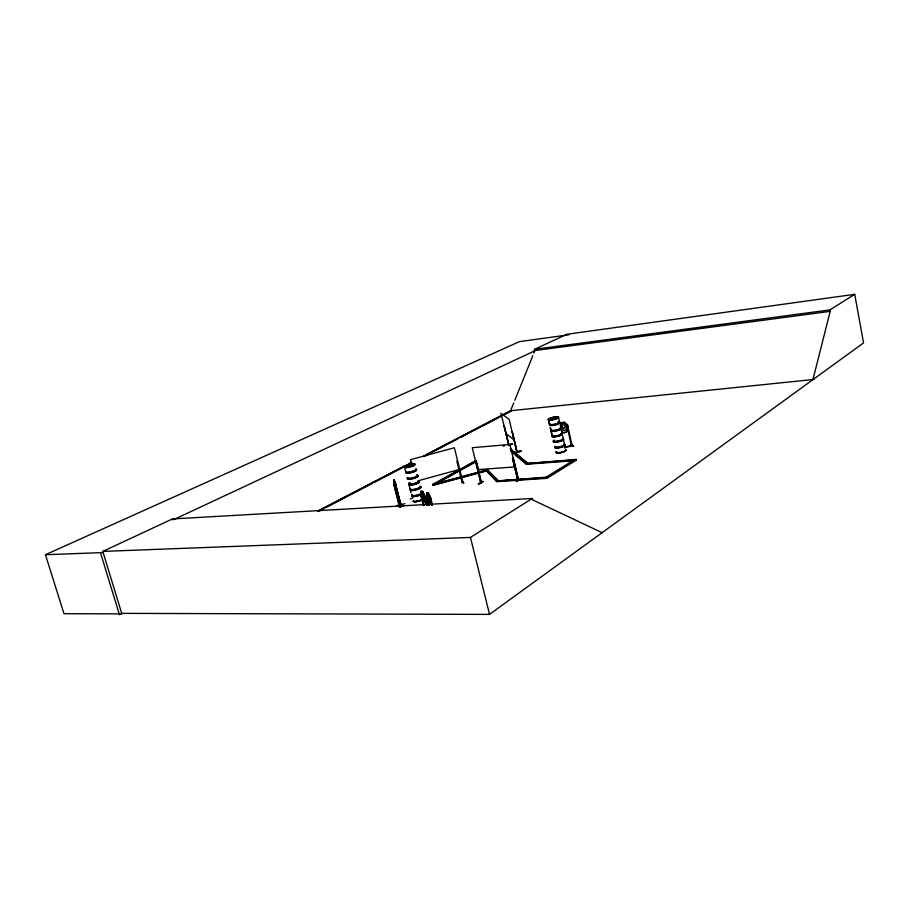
<?xml version="1.0" encoding="UTF-8"?>
<svg xmlns="http://www.w3.org/2000/svg" width="909" height="909" viewBox="0 0 909 909"><rect width="100%" height="100%" fill="white"/><g stroke="black" fill="none" stroke-linecap="round" stroke-linejoin="round"><path stroke-width="1.36" d="M560.569 426.651L565.239 447.671L565.25 447.069M423.833 496.768C423.412 500.632 421.412 492.542 421.696 491.792M410.266 498.973L412.947 497.984M562.512 423.128L562.682 427.673L563.819 428.741L565.25 426.98L563.364 422.89M427.037 496.234L426.957 492.701L428.264 493.144L430.457 497.178L431.434 500.904L430.957 504.2M431.707 505.052C431.445 494.905 422.901 483.224 428.957 505.472M431.389 500.859C432.173 512.199 423.469 491.36 429.787 503.893M425.23 502.552L425.673 499.166L425.276 502.416M478.407 484.179L483.088 481.44M482.815 481.497L478.327 483.838M430.536 499.802L430.241 501.791L429.4 501.552L428.014 499.098L427.003 492.803M424.776 498.087L424.469 500.064L423.628 499.836L422.231 497.416L421.242 491.167M566.852 424.957L571.443 445.955C570.966 443.422 573.056 447.103 571.875 444.933L571.284 445.024M812.941 379.542L830.201 311.355L829.928 309.901L854.721 294.323L863.55 342.909L489.531 614.393L121.715 613.37M426.355 454.534L510.585 410.72L513.755 402.869M514.812 400.255L532.788 355.783M533.844 353.169L534.617 349.295L566.875 334.273L854.721 294.323M560.137 425.889L561.501 422.844L564.171 422.14L567.546 424.764L568.307 428.094L566.466 432.127L563.819 432.843L561.273 430.877M568.216 428.082L566.409 432.048L563.819 432.741M405.096 503.666L396.665 505.62M400.017 506.767L400.664 504.154M399.517 506.256L400.733 504.381L399.29 506.29M399.824 507.029L393.961 484.77L399.528 507.086L399.812 505.995M395.063 483.099L395.438 482.679L396.335 486.167L396.426 491.167L395.131 488.349M395.12 488.406L396.335 491.178L396.835 490.406M395.324 482.815L400.869 504.949L395.051 483.065M395.233 483.088L394.154 480.009L394.438 484.531L395.915 488.758L395.915 485.713M394.131 480.702L395.517 486.838L394.04 480.725M393.631 480.656L394.131 479.907L394.142 484.917M556.16 418.197L557.365 418.22M557.376 418.072L556.74 418.538M556.183 418.401L557.547 418.197M550.331 418.958L549.752 419.094M417.697 482.861L417.935 482.804A5.454 1.17 -14.4 0 0 418.333 481.156M516.857 452.216L509.176 419.379L500.961 413.368L508.665 444.581M413.05 465.76C414.981 464.772 410.527 465.931 413.175 465.715M406.493 465.783L405.903 466.317L406.471 465.794M400.926 504.915L395.994 487.133M461.942 481.804L462.829 481.645M462.67 481.622L463.022 482.429L462.079 482.611L456.829 461.079L457.625 460.92M569.079 334.773L519.425 341.648L45.45 554.717L63.982 613.689L121.874 613.87L102.808 551.411L470.453 537.424L532.254 498.473L532.572 499.836L602.247 532.719M542.048 478.157L546.286 477.873L546.127 477.168L497.178 480.952L497.348 481.634L546.832 478.327L576.386 460.079L576.226 459.397L545.4 478.429L545.23 477.725L574.818 459.499L574.977 460.181M413.436 465.203L412.345 465.817M406.118 465.942L406.8 466.078L405.903 466.237M406.153 466.203L406.573 466.09M516.278 481.747L520.902 478.952M517.528 479.645L518.494 479.475L517.653 479.645M526.765 463.556L573.977 460.011L574.136 460.693L526.925 464.226L526.765 463.556L576.226 459.397M497.348 481.634L498.098 480.406L487.315 469.714L432.559 484.497L432.718 485.156L486.145 470.748M526.925 464.226L527.788 463.715L524.516 460.988M478.486 484.247L483.202 481.486M481.35 482.065L481.35 482.895L476.293 460.92L475.498 461.056L476.293 460.92M512.471 458.159L517.948 480.35L518.687 480.282L513.29 458.011L512.471 458.159L517.823 480.475L518.516 480.395L509.881 444.49L472.248 447.705L480.861 482.929L475.668 460.965M486.429 471.032L433.991 485.076L476.089 461.715M432.559 484.497L475.93 460.499M433.991 485.076L433.832 484.406L475.93 461.09M432.718 485.156L474.839 461.817M121.965 613.37L119.431 614.677L100.819 553.774M319.491 510.119L404.982 465.658M408.755 463.692L411.266 462.386M317.639 511.392L411.902 462.34M423.219 456.443L511.199 410.652M319.377 510.994L323.149 509.029M325.661 507.711L372.19 483.486M374.701 482.168L409.914 463.829M423.742 456.625L457.693 438.945M460.204 437.638L501.7 416.015M504.211 414.709L511.756 410.777M549.979 419.004L550.013 419.094M549.729 419.049L550.297 418.901M417.674 482.759L417.935 482.804A5.454 1.17 -14.4 0 1 411.311 484.622A5.454 1.17 -14.4 0 1 409.266 483.645M102.808 551.411L172.426 518.937L532.254 498.473M174.039 519.437L535.515 350.476M556.467 418.072L556.001 418.492L556.615 418.504M556.444 418.254L556.706 418.004M423.912 502.188C421.56 501.029 421.89 494.019 420.617 494.576L423.389 505.495M517.687 479.543L517.994 480.338M424.651 495.473L422.503 491.405L421.106 491.099L420.81 494.507L423.73 505.597M421.696 498.155L424.003 502.075L425.321 502.518L422.503 491.405L424.708 495.473L427.082 505.086M480.929 482.815L480.906 481.997M422.412 491.53L426.446 505.086M422.117 491.894L423.424 495.132M426.526 496.121L428.605 505.37M429.718 497.212L430.355 497.2L432.343 505.052M556.876 418.447L556.581 418.424M412.788 465.613L413.709 465.351M481.429 482.872L476.134 461.011M463.726 483.202L462.238 481.191M498.268 481.088L496.655 481.543L486.054 470.442L496.484 480.85L498.098 480.406M513.244 452.989L520.891 450.853L513.415 453.443M513.335 453.33L520.88 450.841M565.193 447.023L571.318 445.41M564.591 447.83L572.227 445.74M433.832 484.406L487.61 470.01L492.542 475.407M510.915 450.762L526.072 463.476L527.629 463.045L510.21 448.535M511.063 451.387L526.231 464.147L527.788 463.715M508.608 444.956L512.324 443.91L509.858 444.933M509.858 444.887L512.335 444.206M418.64 480.634L459.715 469.385M516.971 452.341L512.256 431.684L517.21 452.137M562.535 423.139L563.387 422.901M566.659 424.957L567.466 424.81L572.159 445.774M564.955 446.842L565.375 447.614M462.295 482.645L461.965 481.827M398.96 506.779L403.778 505.699M400.244 506.824L402.653 506.313M534.617 349.295L829.928 309.901M534.912 350.556L830.201 311.355M518.437 480.418L518.153 479.611M510.585 410.72L813.76 379.451M529.174 463.613L538.889 462.886M541.662 462.681L562.478 461.113M565.262 460.908L576.386 460.079M477.6 469.646L515.221 466.874M480.668 482.134L481.384 481.963M480.838 482.906L481.702 482.747M497.178 480.952L546.673 477.623L546.832 478.327M501.086 480.906L512.392 480.145M515.21 479.963L539.23 478.35M45.45 554.717L103.16 552.57M400.358 504.188L400.596 504.995L395.051 482.815M462.34 481.52L463.772 483.111M571.25 444.615L573.693 446.239M571.341 444.933L573.363 446.274M426.923 495.905L429.241 505.37M426.298 496.269L426.923 496.075M429.696 503.836L431.093 504.268M564.137 422.219L566.75 427.662L565.512 430.105L563.807 430.571L561.626 429.059L561.501 422.844M503.995 425.605L508.949 445.308L504.109 425.435M521.073 451.33L513.415 453.421M505.722 433.32L514.051 439.911M513.63 451.898L515.812 453.716M519.073 456.443L521.255 458.261M495.405 478.248L497.314 480.145M424.264 495.2L426.798 505.188M394.04 479.929L395.438 482.736M428.264 493.144L432.048 505.154M394.358 484.656L399.937 506.961M172.426 518.937L172.755 520.039M421.197 494.269L424.014 505.495M411.425 463.76L410.391 459.693L454.375 447.773L462.942 482.452M404.494 467.033L405.744 471.919A5.534 1.136 -14.3 0 0 411.777 471.839A5.534 1.136 -14.3 0 0 416.038 469.192M408.914 484.372L410.152 489.235M410.413 490.246L411.073 492.769M434.059 484.724L434.229 485.383M470.453 537.424L489.531 614.393M496.484 480.85L496.655 481.543M487.315 469.714L487.474 470.373M504.563 445.921L503.188 445.41L503.336 446.035M526.072 463.476L526.231 464.147M548.445 419.776L549.468 424.196L548.366 419.492M552.104 435.581L551.047 431.025L552.127 435.706M558.524 417.288A5.215 1.011 -13 0 1 550.797 419.867A5.215 1.011 -13 0 1 551.002 418.026A5.215 1.011 -13 0 1 558.524 417.288L559.592 422.003M560.546 428.434A5.193 1.057 -13 0 1 556.649 430.889A5.193 1.057 -13 0 1 551.24 430.696M560.535 428.082A5.272 1.068 -13 0 1 556.569 430.559A5.272 1.068 -13 0 1 551.104 430.377M561.682 433.32A5.204 1.068 -13 0 1 557.774 435.797A5.204 1.068 -13 0 1 552.365 435.593M561.592 432.991A5.181 1.068 -13 0 1 557.694 435.468A5.181 1.068 -13 0 1 552.308 435.252M559.671 422.39A5.272 1.045 -13 0 1 553.876 424.98A5.272 1.045 -13 0 1 550.297 424.151M558.399 422.185A5.272 1.045 -13 0 1 559.183 422.231M560.319 427.457A5.193 1.045 -13 0 1 559.046 429.093A5.193 1.045 -13 0 1 552.524 430.502A5.193 1.045 -13 0 1 551.558 429.343M559.683 422.742A5.204 1.034 -13 0 1 553.967 425.298A5.204 1.034 -13 0 1 550.434 424.492M560.467 427.775A5.272 1.068 -13 0 1 559.171 429.434A5.272 1.068 -13 0 1 552.558 430.866A5.272 1.068 -13 0 1 551.581 429.696M558.319 421.878A5.272 1.045 -13 0 1 558.751 423.162A5.272 1.045 -13 0 1 552.308 424.912A5.272 1.045 -13 0 1 549.672 424.23M558.194 421.56A5.204 1.023 -13 0 1 558.615 422.821A5.204 1.023 -13 0 1 552.263 424.548A5.204 1.023 -13 0 1 549.661 423.878M565 445.467A5.181 1.114 -13 0 1 559.83 447.717A5.181 1.114 -13 0 1 554.888 447.637M564.353 444.683A5.261 1.125 -13 0 1 560.421 447.239A5.261 1.125 -13 0 1 554.944 446.967M565.887 449.75A5.17 1.125 -13 0 1 560.228 452.409A5.17 1.125 -13 0 1 556.683 451.432M561.001 433.809A5.181 1.068 -13 0 1 561.16 435.252A5.181 1.068 -13 0 1 554.354 436.911A5.181 1.068 -13 0 1 553.047 435.741M563.012 438.865A5.261 1.102 -13 0 1 561.739 440.57A5.261 1.102 -13 0 1 555.126 441.99A5.261 1.102 -13 0 1 554.138 440.763M564.137 444.058A5.181 1.114 -13 0 1 560.262 446.592A5.181 1.114 -13 0 1 554.865 446.319M563.023 439.217A5.193 1.091 -13 0 1 561.773 440.91A5.193 1.091 -13 0 1 555.251 442.308A5.193 1.091 -13 0 1 554.274 441.104M564.284 444.376A5.261 1.125 -13 0 1 560.353 446.944A5.261 1.125 -13 0 1 554.876 446.671M562.944 438.558A5.261 1.102 -13 0 1 561.66 440.274A5.261 1.102 -13 0 1 555.058 441.694A5.261 1.102 -13 0 1 554.07 440.467M563.285 438.411A5.193 1.091 -13 0 1 557.603 441.035A5.193 1.091 -13 0 1 554.058 440.126M417.674 475.952A5.454 1.148 -14.3 0 1 413.493 478.6A5.454 1.148 -14.3 0 1 407.55 478.713M417.651 475.577A5.522 1.159 -14.3 0 1 412.709 478.441A5.522 1.159 -14.3 0 1 407.755 477.986M418.276 480.918A5.454 1.17 -14.4 0 1 418.004 482.543A5.454 1.17 -14.4 0 1 411.254 484.395A5.454 1.17 -14.4 0 1 409.198 483.406M418.867 480.691A5.431 1.17 -14.4 0 1 416.856 482.656A5.431 1.17 -14.4 0 1 410.118 484.088A5.431 1.17 -14.4 0 1 409.823 482.622M418.913 480.816A5.454 1.17 -14.4 0 1 416.901 482.793A5.454 1.17 -14.4 0 1 410.141 484.236A5.454 1.17 -14.4 0 1 409.845 482.759M416.117 469.498A5.534 1.136 -14.3 0 1 411.857 472.157A5.534 1.136 -14.3 0 1 405.846 472.305M416.72 474.839A5.454 1.148 -14.3 0 1 416.447 476.418A5.454 1.148 -14.3 0 1 409.698 478.27A5.454 1.148 -14.3 0 1 407.652 477.316M416.14 469.873A5.454 1.125 -14.3 0 1 411.254 472.68A5.454 1.125 -14.3 0 1 406.368 472.26M417.572 475.259A5.534 1.159 -14.3 0 1 412.629 478.123A5.534 1.159 -14.3 0 1 407.675 477.668M415.879 468.862A5.454 1.125 -14.3 0 1 411.675 471.476A5.454 1.125 -14.3 0 1 405.744 471.623M421.401 494.598A5.443 1.216 -14.4 0 1 414.572 496.587A5.443 1.216 -14.4 0 1 412.311 495.575M421.367 494.246A5.511 1.227 -14.4 0 1 414.447 496.257A5.511 1.227 -14.4 0 1 412.163 495.235M422.594 499.325A5.42 1.227 -14.4 0 1 417.049 501.132A5.42 1.227 -14.4 0 1 413.175 501.018M422.64 499.45A5.443 1.239 -14.4 0 1 417.083 501.268A5.443 1.239 -14.4 0 1 413.186 501.154M420.492 486.781A5.522 1.204 -14.4 0 1 416.277 489.519A5.522 1.204 -14.4 0 1 410.254 489.587M421.14 493.576A5.443 1.216 -14.4 0 1 414.311 495.575A5.443 1.216 -14.4 0 1 412.061 494.564M421.094 492.076A5.443 1.216 -14.4 0 1 421.787 492.178M420.515 487.156A5.443 1.193 -14.4 0 1 415.663 490.042A5.443 1.193 -14.4 0 1 410.777 489.531M421.287 493.928A5.511 1.227 -14.4 0 1 414.368 495.95A5.511 1.227 -14.4 0 1 412.084 494.916M422.321 492.735A5.511 1.227 -14.4 0 1 422.333 493.064M420.412 486.474A5.522 1.204 -14.4 0 1 415.504 489.394A5.522 1.204 -14.4 0 1 410.538 488.883M420.265 486.145A5.443 1.193 -14.4 0 1 415.413 489.019A5.443 1.193 -14.4 0 1 410.516 488.519M429.605 498.473C428.469 503.62 425.742 484.281 429.605 498.473M550.82 430.048L550.252 427.605L550.809 430.048M550.752 419.674A5.215 1.011 -13 0 0 558.478 417.095A5.215 1.011 -13 0 0 550.956 417.833A5.215 1.011 -13 0 0 550.752 419.674M550.877 420.151A5.193 1.011 -13 0 0 558.569 417.583A5.193 1.011 -13 0 0 551.07 418.322A5.193 1.011 -13 0 0 550.877 420.151M560.308 452.739A5.193 1.136 -13 0 0 565.977 450.069A5.181 1.125 -13 0 1 560.308 452.75A5.181 1.125 -13 0 1 556.751 451.784A5.193 1.136 -13 0 0 560.308 452.739M561.376 434.82A5.204 1.068 -13 0 0 560.955 433.502A5.204 1.068 -13 0 1 561.376 434.832A5.204 1.068 -13 0 1 555.035 436.559A5.204 1.068 -13 0 1 552.422 435.831A5.204 1.068 -13 0 0 555.035 436.547A5.204 1.068 -13 0 0 561.376 434.82M406.471 467.09A5.477 1.102 -14.3 0 0 414.958 464.26A5.477 1.102 -14.3 0 0 407.652 464.851A5.477 1.102 -14.3 0 0 406.471 467.09M406.618 467.59A5.454 1.102 -14.3 0 0 415.072 464.772A5.454 1.102 -14.3 0 0 407.789 465.351A5.454 1.102 -14.3 0 0 406.618 467.59M406.516 467.271A5.477 1.102 -14.3 0 0 415.004 464.442A5.477 1.102 -14.3 0 0 407.698 465.033A5.477 1.102 -14.3 0 0 406.516 467.271M417.14 501.484A5.443 1.239 -14.4 0 0 422.696 499.666A5.431 1.239 -14.4 0 1 417.14 501.495A5.431 1.239 -14.4 0 1 413.254 501.37A5.443 1.239 -14.4 0 0 417.14 501.484M418.685 482.793A5.431 1.17 -14.4 0 0 417.424 481.497A5.42 1.17 -14.4 0 1 418.685 482.804A5.42 1.17 -14.4 0 1 411.811 484.906A5.42 1.17 -14.4 0 1 409.38 483.963A5.431 1.17 -14.4 0 0 411.8 484.895A5.431 1.17 -14.4 0 0 418.685 482.793"/></g></svg>
